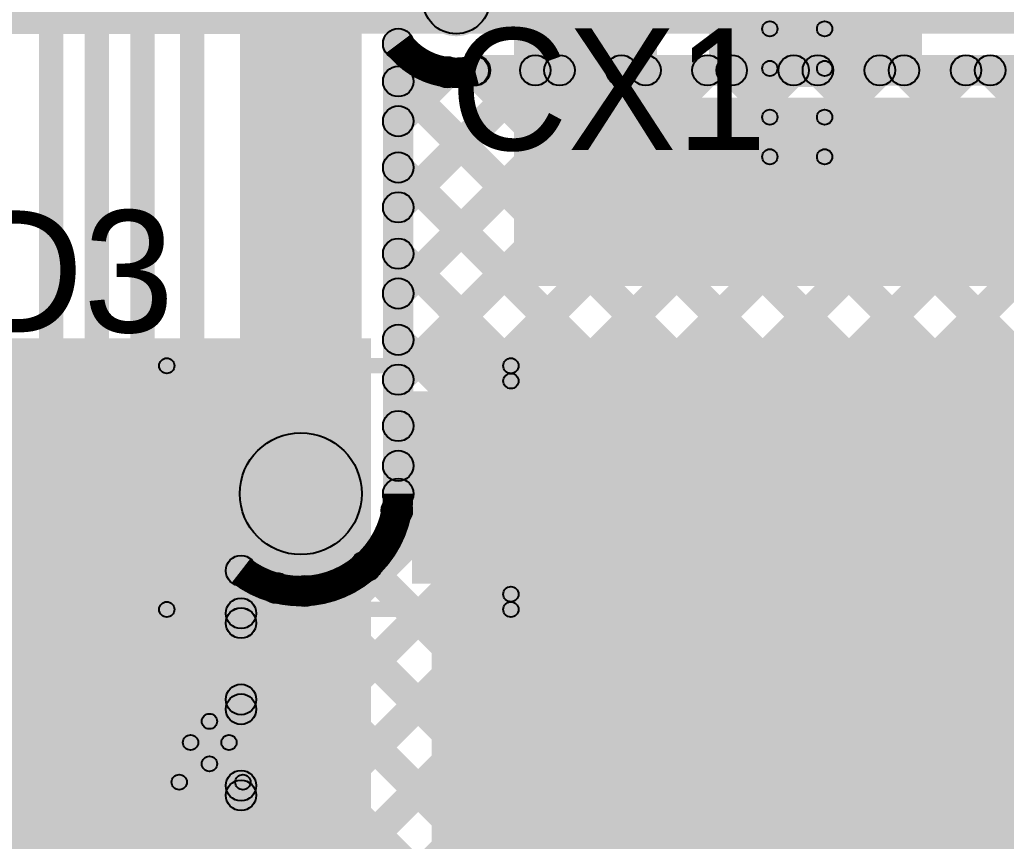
# Model space of a CAD drawing. Header units: millimetres. Extents: x -0.08 to 5.25, y -0.08 to 2.73.
# Drawn here: x 1.7667 to 2.0906, y 1.1489 to 1.4186 of the extents above; entities that cross this region are included whole.
import ezdxf

# ---------------------------------------------------------------- set-up
doc = ezdxf.new("R2010")
doc.units = ezdxf.units.MM
doc.header["$MEASUREMENT"] = 0
for name, color, linetype in [('BottomLayer', 5, 'Continuous'), ('TopLayer', 1, 'Continuous'), ('TopOverlay', 2, 'Continuous'), ('TopPaste', 8, 'Continuous'), ('TopSolder', 216, 'Continuous'), ('ViaHoleLayer', 16, 'Continuous')]:
    doc.layers.add(name, color=color, linetype=linetype)

# ---------------------------------------------------------------- blocks, each defined once
blk = doc.blocks.new('C___0201_41')
at = {"layer": 'TopLayer'}
for points in [[(-0.01772, 0.00591), (-0.00591, 0.00591), (-0.00591, -0.00591), (-0.01772, -0.00591)], [(0.00591, 0.00591), (0.01772, 0.00591), (0.01772, -0.00591), (0.00591, -0.00591)]]:
    blk.add_hatch(color=1, dxfattribs=at).paths.add_polyline_path(points)
at = {"layer": 'TopOverlay'}
h = blk.add_hatch(color=2, dxfattribs=at)
edge = h.paths.add_edge_path()
edge.add_arc((-0.021, 0.009), 0.0025, 0, 360)
h = blk.add_hatch(color=2, dxfattribs=at)
edge = h.paths.add_edge_path()
edge.add_arc((-0.021, 0.009), 0.0025, 0, 360)
for points in [[(-0.021, 0.0065), (-0.021, 0.0115), (-0.008, 0.0115), (-0.008, 0.0065)], [(0.008, 0.0065), (0.008, 0.0115), (0.021, 0.0115), (0.021, 0.0065)], [(-0.0235, 0.009), (-0.0185, 0.009), (-0.0185, -0.009), (-0.0235, -0.009)], [(0.0185, 0.009), (0.0235, 0.009), (0.0235, -0.009), (0.0185, -0.009)], [(-0.021, -0.0115), (-0.021, -0.0065), (-0.008, -0.0065), (-0.008, -0.0115)], [(0.008, -0.0115), (0.008, -0.0065), (0.021, -0.0065), (0.021, -0.0115)]]:
    blk.add_hatch(color=2, dxfattribs=at).paths.add_polyline_path(points)
h = blk.add_hatch(color=2, dxfattribs=at)
edge = h.paths.add_edge_path()
edge.add_arc((-0.008, 0.009), 0.0025, 0, 360)
h = blk.add_hatch(color=2, dxfattribs=at)
edge = h.paths.add_edge_path()
edge.add_arc((0.008, 0.009), 0.0025, 0, 360)
h = blk.add_hatch(color=2, dxfattribs=at)
edge = h.paths.add_edge_path()
edge.add_arc((0.021, 0.009), 0.0025, 0, 360)
h = blk.add_hatch(color=2, dxfattribs=at)
edge = h.paths.add_edge_path()
edge.add_arc((0.021, 0.009), 0.0025, 0, 360)
h = blk.add_hatch(color=2, dxfattribs=at)
edge = h.paths.add_edge_path()
edge.add_arc((-0.021, -0.009), 0.0025, 0, 360)
h = blk.add_hatch(color=2, dxfattribs=at)
edge = h.paths.add_edge_path()
edge.add_arc((-0.021, -0.009), 0.0025, 0, 360)
h = blk.add_hatch(color=2, dxfattribs=at)
edge = h.paths.add_edge_path()
edge.add_arc((-0.008, -0.009), 0.0025, 0, 360)
h = blk.add_hatch(color=2, dxfattribs=at)
edge = h.paths.add_edge_path()
edge.add_arc((0.008, -0.009), 0.0025, 0, 360)
h = blk.add_hatch(color=2, dxfattribs=at)
edge = h.paths.add_edge_path()
edge.add_arc((0.021, -0.009), 0.0025, 0, 360)
h = blk.add_hatch(color=2, dxfattribs=at)
edge = h.paths.add_edge_path()
edge.add_arc((0.021, -0.009), 0.0025, 0, 360)
at = {"layer": 'TopPaste'}
for points in [[(-0.01772, 0.00591), (-0.00591, 0.00591), (-0.00591, -0.00591), (-0.01772, -0.00591)], [(0.00591, 0.00591), (0.01772, 0.00591), (0.01772, -0.00591), (0.00591, -0.00591)]]:
    blk.add_hatch(color=8, dxfattribs=at).paths.add_polyline_path(points)
at = {"layer": 'TopSolder'}
for points in [[(-0.02172, 0.00991), (-0.00191, 0.00991), (-0.00191, -0.00991), (-0.02172, -0.00991)], [(0.00191, 0.00991), (0.02172, 0.00991), (0.02172, -0.00991), (0.00191, -0.00991)]]:
    blk.add_hatch(color=216, dxfattribs=at).paths.add_polyline_path(points)
at = {"layer": 'TopOverlay'}
for centre in [(-0.021, 0.009), (-0.021, 0.009), (-0.008, 0.009), (0.008, 0.009), (0.021, 0.009), (0.021, 0.009), (-0.021, -0.009), (-0.021, -0.009), (-0.008, -0.009), (0.008, -0.009), (0.021, -0.009), (0.021, -0.009)]:
    blk.add_circle(centre, 0.0025, dxfattribs=at)
blk = doc.blocks.new('SOD123W_70')
at = {"layer": 'TopLayer'}
for points in [[(-0.08268, 0.02756), (-0.02756, 0.02756), (-0.02756, -0.02756), (-0.08268, -0.02756)], [(0.02756, 0.02756), (0.08268, 0.02756), (0.08268, -0.02756), (0.02756, -0.02756)]]:
    blk.add_hatch(color=1, dxfattribs=at).paths.add_polyline_path(points)
at = {"layer": 'TopOverlay'}
h = blk.add_hatch(color=2, dxfattribs=at)
edge = h.paths.add_edge_path()
edge.add_arc((-0.056, 0.04), 0.0025, 0, 360)
h = blk.add_hatch(color=2, dxfattribs=at)
edge = h.paths.add_edge_path()
edge.add_arc((-0.056, 0.04), 0.0025, 0, 360)
for points in [[(0.057, 0.0425), (0.057, 0.0375), (-0.056, 0.0375), (-0.056, 0.0425)], [(-0.0585, 0.04), (-0.0535, 0.04), (-0.0535, 0.035), (-0.0585, 0.035)], [(0.057, 0.03), (0.087, 0.03), (0.087, 0.042), (0.057, 0.042)], [(0.131, 0.042), (0.086, 0.042), (0.086, -0.042), (0.131, -0.042)], [(0.057, -0.042), (0.087, -0.042), (0.087, -0.03), (0.057, -0.03)], [(-0.0585, -0.035), (-0.0535, -0.035), (-0.0535, -0.04), (-0.0585, -0.04)], [(0.057, -0.0375), (0.057, -0.0425), (-0.056, -0.0425), (-0.056, -0.0375)]]:
    blk.add_hatch(color=2, dxfattribs=at).paths.add_polyline_path(points)
h = blk.add_hatch(color=2, dxfattribs=at)
edge = h.paths.add_edge_path()
edge.add_arc((0.057, 0.04), 0.0025, 0, 360)
h = blk.add_hatch(color=2, dxfattribs=at)
edge = h.paths.add_edge_path()
edge.add_arc((-0.056, 0.035), 0.0025, 0, 360)
h = blk.add_hatch(color=2, dxfattribs=at)
edge = h.paths.add_edge_path()
edge.add_arc((-0.056, -0.035), 0.0025, 0, 360)
h = blk.add_hatch(color=2, dxfattribs=at)
edge = h.paths.add_edge_path()
edge.add_arc((-0.056, -0.04), 0.0025, 0, 360)
h = blk.add_hatch(color=2, dxfattribs=at)
edge = h.paths.add_edge_path()
edge.add_arc((-0.056, -0.04), 0.0025, 0, 360)
h = blk.add_hatch(color=2, dxfattribs=at)
edge = h.paths.add_edge_path()
edge.add_arc((0.057, -0.04), 0.0025, 0, 360)
at = {"layer": 'TopPaste'}
for points in [[(-0.08268, 0.02756), (-0.02756, 0.02756), (-0.02756, -0.02756), (-0.08268, -0.02756)], [(0.02756, 0.02756), (0.08268, 0.02756), (0.08268, -0.02756), (0.02756, -0.02756)]]:
    blk.add_hatch(color=8, dxfattribs=at).paths.add_polyline_path(points)
at = {"layer": 'TopSolder'}
for points in [[(-0.08668, 0.03156), (-0.02356, 0.03156), (-0.02356, -0.03156), (-0.08668, -0.03156)], [(0.02356, 0.03156), (0.08668, 0.03156), (0.08668, -0.03156), (0.02356, -0.03156)]]:
    blk.add_hatch(color=216, dxfattribs=at).paths.add_polyline_path(points)
at = {"layer": 'TopOverlay'}
for centre in [(-0.056, 0.04), (-0.056, 0.04), (0.057, 0.04), (-0.056, 0.035), (-0.056, -0.035), (-0.056, -0.04), (-0.056, -0.04), (0.057, -0.04)]:
    blk.add_circle(centre, 0.0025, dxfattribs=at)
blk = doc.blocks.new('EEEHB1E6R8R_92')
at = {"layer": 'TopLayer'}
for points in [[(-0.11811, 0.0315), (-0.01969, 0.0315), (-0.01969, -0.0315), (-0.11811, -0.0315)], [(0.01969, 0.0315), (0.11811, 0.0315), (0.11811, -0.0315), (0.01969, -0.0315)]]:
    blk.add_hatch(color=1, dxfattribs=at).paths.add_polyline_path(points)
at = {"layer": 'TopOverlay'}
for points in [[(-0.08623, 0.05423), (-0.08977, 0.05777), (-0.06277, 0.08477), (-0.05923, 0.08123)], [(0.083, 0.0855), (0.083, 0.0805), (-0.061, 0.0805), (-0.061, 0.0855)], [(0.0855, 0.03502), (0.0805, 0.03502), (0.0805, 0.083), (0.0855, 0.083)], [(-0.0855, 0.03509), (-0.0905, 0.03509), (-0.0905, 0.056), (-0.0855, 0.056)], [(-0.0985, 0.03881), (-0.1035, 0.03881), (-0.1035, 0.05143), (-0.0985, 0.05143)], [(-0.094, 0.0475), (-0.094, 0.0425), (-0.10796, 0.0425), (-0.10796, 0.0475)], [(-0.0835, -0.056), (-0.0885, -0.056), (-0.0885, -0.03509), (-0.0835, -0.03509)], [(0.0875, -0.083), (0.0825, -0.083), (0.0825, -0.03502), (0.0875, -0.03502)], [(-0.05723, -0.08123), (-0.06077, -0.08477), (-0.08777, -0.05777), (-0.08423, -0.05423)], [(0.085, -0.0805), (0.085, -0.0855), (-0.059, -0.0855), (-0.059, -0.0805)]]:
    blk.add_hatch(color=2, dxfattribs=at).paths.add_polyline_path(points)
h = blk.add_hatch(color=2, dxfattribs=at)
edge = h.paths.add_edge_path()
edge.add_arc((-0.061, 0.083), 0.0025, 0, 360)
h = blk.add_hatch(color=2, dxfattribs=at)
edge = h.paths.add_edge_path()
edge.add_arc((-0.061, 0.083), 0.0025, 0, 360)
h = blk.add_hatch(color=2, dxfattribs=at)
edge = h.paths.add_edge_path()
edge.add_arc((0.083, 0.083), 0.0025, 0, 360)
h = blk.add_hatch(color=2, dxfattribs=at)
edge = h.paths.add_edge_path()
edge.add_arc((0.083, 0.083), 0.0025, 0, 360)
h = blk.add_hatch(color=2, dxfattribs=at)
edge = h.paths.add_edge_path()
edge.add_arc((-0.088, 0.056), 0.0025, 0, 360)
h = blk.add_hatch(color=2, dxfattribs=at)
edge = h.paths.add_edge_path()
edge.add_arc((-0.088, 0.056), 0.0025, 0, 360)
h = blk.add_hatch(color=2, dxfattribs=at)
edge = h.paths.add_edge_path()
edge.add_arc((-0.101, 0.05143), 0.0025, 0, 360)
h = blk.add_hatch(color=2, dxfattribs=at)
edge = h.paths.add_edge_path()
edge.add_arc((-0.10796, 0.045), 0.0025, 0, 360)
h = blk.add_hatch(color=2, dxfattribs=at)
edge = h.paths.add_edge_path()
edge.add_arc((-0.094, 0.045), 0.0025, 0, 360)
h = blk.add_hatch(color=2, dxfattribs=at)
edge = h.paths.add_edge_path()
edge.add_arc((-0.101, 0.03881), 0.0025, 0, 360)
h = blk.add_hatch(color=2, dxfattribs=at)
edge = h.paths.add_edge_path()
edge.add_arc((-0.088, 0.03509), 0.0025, 0, 360)
h = blk.add_hatch(color=2, dxfattribs=at)
edge = h.paths.add_edge_path()
edge.add_arc((0.083, 0.03502), 0.0025, 0, 360)
h = blk.add_hatch(color=2, dxfattribs=at)
edge = h.paths.add_edge_path()
edge.add_arc((-0.086, -0.03509), 0.0025, 0, 360)
h = blk.add_hatch(color=2, dxfattribs=at)
edge = h.paths.add_edge_path()
edge.add_arc((0.085, -0.03502), 0.0025, 0, 360)
h = blk.add_hatch(color=2, dxfattribs=at)
edge = h.paths.add_edge_path()
edge.add_arc((-0.086, -0.056), 0.0025, 0, 360)
h = blk.add_hatch(color=2, dxfattribs=at)
edge = h.paths.add_edge_path()
edge.add_arc((-0.086, -0.056), 0.0025, 0, 360)
h = blk.add_hatch(color=2, dxfattribs=at)
edge = h.paths.add_edge_path()
edge.add_arc((-0.059, -0.083), 0.0025, 0, 360)
h = blk.add_hatch(color=2, dxfattribs=at)
edge = h.paths.add_edge_path()
edge.add_arc((-0.059, -0.083), 0.0025, 0, 360)
h = blk.add_hatch(color=2, dxfattribs=at)
edge = h.paths.add_edge_path()
edge.add_arc((0.085, -0.083), 0.0025, 0, 360)
h = blk.add_hatch(color=2, dxfattribs=at)
edge = h.paths.add_edge_path()
edge.add_arc((0.085, -0.083), 0.0025, 0, 360)
at = {"layer": 'TopPaste'}
for points in [[(-0.11811, 0.0315), (-0.01969, 0.0315), (-0.01969, -0.0315), (-0.11811, -0.0315)], [(0.01969, 0.0315), (0.11811, 0.0315), (0.11811, -0.0315), (0.01969, -0.0315)]]:
    blk.add_hatch(color=8, dxfattribs=at).paths.add_polyline_path(points)
at = {"layer": 'TopSolder'}
for points in [[(-0.12211, 0.0355), (-0.01569, 0.0355), (-0.01569, -0.0355), (-0.12211, -0.0355)], [(0.01569, 0.0355), (0.12211, 0.0355), (0.12211, -0.0355), (0.01569, -0.0355)]]:
    blk.add_hatch(color=216, dxfattribs=at).paths.add_polyline_path(points)
at = {"layer": 'TopOverlay'}
for centre in [(-0.061, 0.083), (-0.061, 0.083), (0.083, 0.083), (0.083, 0.083), (-0.088, 0.056), (-0.088, 0.056), (-0.101, 0.05143), (-0.10796, 0.045), (-0.094, 0.045), (-0.101, 0.03881), (-0.088, 0.03509), (0.083, 0.03502), (-0.086, -0.03509), (0.085, -0.03502), (-0.086, -0.056), (-0.086, -0.056), (-0.059, -0.083), (-0.059, -0.083), (0.085, -0.083), (0.085, -0.083)]:
    blk.add_circle(centre, 0.0025, dxfattribs=at)

msp = doc.modelspace()

# ---------------------------------------------------------------- hatches: boundary and pattern name
at = {"layer": 'BottomLayer'}
for points in [[(1.82738, 0.73838), (1.81938, 0.73838), (1.81938, 1.72262), (1.82738, 1.72262)], [(1.811, 0.752), (1.803, 0.752), (1.803, 1.705), (1.811, 1.705)], [(1.796, 0.761), (1.788, 0.761), (1.788, 1.69), (1.796, 1.69)], [(1.781, 0.886), (1.773, 0.886), (1.773, 1.68379), (1.781, 1.68379)], [(1.879, 1.263), (1.839, 1.263), (1.839, 1.534), (1.879, 1.534)], [(1.91005, 1.414), (1.91005, 1.436), (2.324, 1.436), (2.324, 1.414)], [(1.896, 1.263), (1.886, 1.263), (1.886, 1.41071), (1.896, 1.41071)], [(1.896, 1.263), (1.886, 1.263), (1.886, 1.41071), (1.896, 1.41071)], [(1.84291, 0.90587), (1.83584, 0.91294), (2.32934, 1.40644), (2.33641, 1.39937)], [(1.84291, 0.90587), (1.83584, 0.91294), (2.32934, 1.40644), (2.33641, 1.39937)], [(1.91621, 1.397), (1.91621, 1.407), (2.31784, 1.407), (2.31784, 1.397)], [(1.91621, 1.397), (1.91621, 1.407), (2.31784, 1.407), (2.31784, 1.397)], [(1.84291, 1.13215), (1.83584, 1.13922), (2.10216, 1.40554), (2.10923, 1.39846)], [(1.84291, 1.10386), (1.83584, 1.11093), (2.13045, 1.40554), (2.13752, 1.39846)], [(1.84291, 1.16043), (1.83584, 1.1675), (2.07388, 1.40554), (2.08095, 1.39846)], [(1.84291, 1.07558), (1.83584, 1.08265), (2.15873, 1.40554), (2.1658, 1.39846)], [(1.84291, 1.04729), (1.83584, 1.05436), (2.18701, 1.40554), (2.19408, 1.39846)], [(1.84291, 1.18871), (1.83584, 1.19579), (2.04559, 1.40554), (2.05266, 1.39846)], [(1.84291, 0.96244), (1.83584, 0.96951), (2.27187, 1.40554), (2.27894, 1.39846)], [(1.84291, 0.93416), (1.83584, 0.94123), (2.30015, 1.40554), (2.30722, 1.39846)], [(1.84291, 0.99072), (1.83584, 0.9978), (2.24358, 1.40554), (2.25065, 1.39846)], [(1.84291, 1.01901), (1.83584, 1.02608), (2.2153, 1.40554), (2.22237, 1.39846)], [(1.84291, 0.96244), (1.83584, 0.96951), (2.27187, 1.40554), (2.27894, 1.39846)], [(1.84291, 0.99073), (1.83584, 0.9978), (2.24358, 1.40554), (2.25065, 1.39846)], [(1.84291, 0.93416), (1.83584, 0.94123), (2.30015, 1.40554), (2.30722, 1.39846)], [(1.84291, 1.10386), (1.83584, 1.11093), (2.13044, 1.40554), (2.13752, 1.39846)], [(1.84291, 1.13215), (1.83584, 1.13922), (2.10216, 1.40554), (2.10923, 1.39846)], [(1.84291, 1.04729), (1.83584, 1.05437), (2.18701, 1.40554), (2.19408, 1.39846)], [(1.84291, 1.07558), (1.83584, 1.08265), (2.15873, 1.40554), (2.1658, 1.39846)], [(1.84291, 1.18872), (1.83584, 1.19579), (2.04559, 1.40554), (2.05266, 1.39846)], [(1.84291, 1.18872), (1.83584, 1.19579), (2.04559, 1.40554), (2.05266, 1.39846)], [(1.84291, 1.01901), (1.83584, 1.02608), (2.2153, 1.40554), (2.22237, 1.39846)], [(1.84291, 1.16043), (1.83584, 1.1675), (2.07388, 1.40554), (2.08095, 1.39846)], [(1.89454, 1.26862), (1.88746, 1.27569), (2.01731, 1.40554), (2.02438, 1.39846)], [(1.89454, 1.32519), (1.88746, 1.33226), (1.96074, 1.40554), (1.96781, 1.39846)], [(1.89454, 1.29691), (1.88746, 1.30398), (1.98902, 1.40554), (1.99609, 1.39846)], [(1.89454, 1.35347), (1.88746, 1.36054), (1.93246, 1.40554), (1.93953, 1.39846)], [(1.89454, 1.35347), (1.88746, 1.36055), (1.93245, 1.40554), (1.93953, 1.39846)], [(1.89454, 1.29691), (1.88746, 1.30398), (1.98902, 1.40554), (1.99609, 1.39846)], [(1.89454, 1.32519), (1.88746, 1.33226), (1.96074, 1.40554), (1.96781, 1.39846)], [(1.89454, 1.26862), (1.88746, 1.27569), (2.01731, 1.40554), (2.02438, 1.39846)], [(1.89454, 1.38176), (1.88746, 1.38883), (1.90355, 1.40491), (1.91062, 1.39784)], [(1.89454, 1.38176), (1.88746, 1.38883), (1.90354, 1.40491), (1.91062, 1.39784)], [(1.91223, 1.39835), (1.9193, 1.40542), (2.97119, 0.35354), (2.96411, 0.34646)], [(1.91223, 1.39835), (1.9193, 1.40542), (2.97118, 0.35354), (2.96411, 0.34646)], [(1.9404, 1.39846), (1.94747, 1.40554), (2.99947, 0.35354), (2.9924, 0.34646)], [(1.9404, 1.39846), (1.94747, 1.40554), (2.99947, 0.35354), (2.9924, 0.34646)], [(1.96868, 1.39846), (1.97575, 1.40554), (3.02775, 0.35354), (3.02068, 0.34646)], [(1.96868, 1.39846), (1.97575, 1.40554), (3.02775, 0.35354), (3.02068, 0.34646)], [(1.99697, 1.39846), (2.00404, 1.40554), (3.05604, 0.35354), (3.04897, 0.34646)], [(1.99697, 1.39846), (2.00404, 1.40554), (3.05604, 0.35354), (3.04897, 0.34646)], [(2.02525, 1.39846), (2.03232, 1.40554), (3.08432, 0.35354), (3.07725, 0.34646)], [(2.02525, 1.39846), (2.03232, 1.40554), (3.08432, 0.35354), (3.07725, 0.34646)], [(2.05353, 1.39846), (2.06061, 1.40554), (3.11261, 0.35354), (3.10553, 0.34646)], [(2.05354, 1.39846), (2.06061, 1.40554), (3.11261, 0.35354), (3.10554, 0.34646)], [(2.08182, 1.39846), (2.08889, 1.40554), (3.14089, 0.35354), (3.13382, 0.34646)], [(2.08182, 1.39846), (2.08889, 1.40554), (3.14089, 0.35354), (3.13382, 0.34646)], [(1.88746, 1.39483), (1.89454, 1.4019), (2.94695, 0.34948), (2.93988, 0.34241)], [(1.88746, 1.39483), (1.89454, 1.4019), (2.94695, 0.34948), (2.93988, 0.34241)], [(1.88746, 1.36655), (1.89454, 1.37362), (2.93339, 0.33476), (2.92632, 0.32769)], [(1.88746, 1.36654), (1.89454, 1.37362), (2.93339, 0.33476), (2.92632, 0.32769)], [(1.88746, 1.33826), (1.89454, 1.34533), (2.93558, 0.30428), (2.92851, 0.29721)], [(1.88746, 1.33826), (1.89454, 1.34533), (2.93559, 0.30428), (2.92851, 0.29721)], [(1.88746, 1.30998), (1.89454, 1.31705), (3.02205, 0.18954), (3.01498, 0.18246)], [(1.88746, 1.30998), (1.89454, 1.31705), (3.02405, 0.18754), (3.01698, 0.18046)], [(1.88746, 1.28169), (1.89454, 1.28876), (2.99376, 0.18954), (2.98669, 0.18246)], [(1.88746, 1.28169), (1.89454, 1.28876), (2.99576, 0.18754), (2.98869, 0.18046)], [(1.88698, 1.2539), (1.89405, 1.26097), (2.96548, 0.18954), (2.95841, 0.18246)], [(1.88698, 1.2539), (1.89405, 1.26097), (2.96748, 0.18754), (2.96041, 0.18046)], [(1.87689, 1.2357), (1.88396, 1.24277), (2.9372, 0.18954), (2.93012, 0.18246)], [(1.87689, 1.2357), (1.88396, 1.24277), (2.93919, 0.18754), (2.93212, 0.18046)], [(1.84438, 0.73838), (1.83438, 0.73838), (1.83438, 1.23772), (1.84438, 1.23772)], [(1.84438, 0.73838), (1.83438, 0.73838), (1.83438, 1.23772), (1.84438, 1.23772)], [(1.84291, 1.217), (1.83584, 1.22407), (1.84735, 1.23558), (1.85442, 1.22851)], [(1.84291, 1.217), (1.83584, 1.22407), (1.84735, 1.23558), (1.85442, 1.22851)], [(1.85681, 1.22749), (1.86388, 1.23456), (2.90891, 0.18954), (2.90184, 0.18246)], [(1.85681, 1.22749), (1.86388, 1.23456), (2.91091, 0.18754), (2.90384, 0.18046)], [(1.83584, 1.22018), (1.84291, 1.22725), (2.88063, 0.18954), (2.87356, 0.18246)], [(1.83584, 1.22018), (1.84291, 1.22725), (2.88263, 0.18754), (2.87555, 0.18046)], [(1.83584, 1.19189), (1.84291, 1.19896), (2.64434, 0.39754), (2.63727, 0.39046)], [(1.83584, 1.19189), (1.84291, 1.19896), (2.64434, 0.39754), (2.63727, 0.39046)], [(1.83584, 1.16361), (1.84291, 1.17068), (2.61606, 0.39754), (2.60899, 0.39046)], [(1.83584, 1.16361), (1.84291, 1.17068), (2.61606, 0.39754), (2.60899, 0.39046)]]:
    msp.add_hatch(color=5, dxfattribs=at).paths.add_polyline_path(points)
h = msp.add_hatch(color=5, dxfattribs=at)
edge = h.paths.add_edge_path()
edge.add_arc((1.91005, 1.425), 0.01181, 0, 360)
h = msp.add_hatch(color=5, dxfattribs=at)
edge = h.paths.add_edge_path()
edge.add_arc((1.91005, 1.425), 0.011, 0, 360)
h = msp.add_hatch(color=5, dxfattribs=at)
edge = h.paths.add_edge_path()
edge.add_arc((1.891, 1.41071), 0.005, 0, 360)
h = msp.add_hatch(color=5, dxfattribs=at)
edge = h.paths.add_edge_path()
edge.add_arc((1.891, 1.41071), 0.005, 0, 360)
h = msp.add_hatch(color=5, dxfattribs=at)
edge = h.paths.add_edge_path()
edge.add_arc((1.891, 1.41071), 0.005, 0, 360)
h = msp.add_hatch(color=5, dxfattribs=at)
edge = h.paths.add_edge_path()
edge.add_arc((1.891, 1.41071), 0.005, 0, 360)
h = msp.add_hatch(color=5, dxfattribs=at)
edge = h.paths.add_edge_path()
edge.add_arc((1.90708, 1.40137), 0.005, 0, 360)
h = msp.add_hatch(color=5, dxfattribs=at)
edge = h.paths.add_edge_path()
edge.add_arc((1.90708, 1.40137), 0.005, 0, 360)
h = msp.add_hatch(color=5, dxfattribs=at)
edge = h.paths.add_edge_path()
edge.add_arc((1.91576, 1.40189), 0.005, 0, 360)
h = msp.add_hatch(color=5, dxfattribs=at)
edge = h.paths.add_edge_path()
edge.add_arc((1.91576, 1.40189), 0.005, 0, 360)
h = msp.add_hatch(color=5, dxfattribs=at)
edge = h.paths.add_edge_path()
edge.add_arc((1.91621, 1.402), 0.005, 0, 360)
h = msp.add_hatch(color=5, dxfattribs=at)
edge = h.paths.add_edge_path()
edge.add_arc((1.91621, 1.402), 0.005, 0, 360)
h = msp.add_hatch(color=5, dxfattribs=at)
edge = h.paths.add_edge_path()
edge.add_arc((1.91621, 1.402), 0.005, 0, 360)
h = msp.add_hatch(color=5, dxfattribs=at)
edge = h.paths.add_edge_path()
edge.add_arc((1.91621, 1.402), 0.005, 0, 360)
h = msp.add_hatch(color=5, dxfattribs=at)
edge = h.paths.add_edge_path()
edge.add_arc((1.93599, 1.402), 0.005, 0, 360)
h = msp.add_hatch(color=5, dxfattribs=at)
edge = h.paths.add_edge_path()
edge.add_arc((1.93599, 1.402), 0.005, 0, 360)
h = msp.add_hatch(color=5, dxfattribs=at)
edge = h.paths.add_edge_path()
edge.add_arc((1.94393, 1.402), 0.005, 0, 360)
h = msp.add_hatch(color=5, dxfattribs=at)
edge = h.paths.add_edge_path()
edge.add_arc((1.94393, 1.402), 0.005, 0, 360)
h = msp.add_hatch(color=5, dxfattribs=at)
edge = h.paths.add_edge_path()
edge.add_arc((1.96427, 1.402), 0.005, 0, 360)
h = msp.add_hatch(color=5, dxfattribs=at)
edge = h.paths.add_edge_path()
edge.add_arc((1.96427, 1.402), 0.005, 0, 360)
h = msp.add_hatch(color=5, dxfattribs=at)
edge = h.paths.add_edge_path()
edge.add_arc((1.97222, 1.402), 0.005, 0, 360)
h = msp.add_hatch(color=5, dxfattribs=at)
edge = h.paths.add_edge_path()
edge.add_arc((1.97222, 1.402), 0.005, 0, 360)
h = msp.add_hatch(color=5, dxfattribs=at)
edge = h.paths.add_edge_path()
edge.add_arc((1.99256, 1.402), 0.005, 0, 360)
h = msp.add_hatch(color=5, dxfattribs=at)
edge = h.paths.add_edge_path()
edge.add_arc((1.99256, 1.402), 0.005, 0, 360)
h = msp.add_hatch(color=5, dxfattribs=at)
edge = h.paths.add_edge_path()
edge.add_arc((2.0005, 1.402), 0.005, 0, 360)
h = msp.add_hatch(color=5, dxfattribs=at)
edge = h.paths.add_edge_path()
edge.add_arc((2.0005, 1.402), 0.005, 0, 360)
h = msp.add_hatch(color=5, dxfattribs=at)
edge = h.paths.add_edge_path()
edge.add_arc((2.02084, 1.402), 0.005, 0, 360)
h = msp.add_hatch(color=5, dxfattribs=at)
edge = h.paths.add_edge_path()
edge.add_arc((2.02084, 1.402), 0.005, 0, 360)
h = msp.add_hatch(color=5, dxfattribs=at)
edge = h.paths.add_edge_path()
edge.add_arc((2.02879, 1.402), 0.005, 0, 360)
h = msp.add_hatch(color=5, dxfattribs=at)
edge = h.paths.add_edge_path()
edge.add_arc((2.02879, 1.402), 0.005, 0, 360)
h = msp.add_hatch(color=5, dxfattribs=at)
edge = h.paths.add_edge_path()
edge.add_arc((2.04913, 1.402), 0.005, 0, 360)
h = msp.add_hatch(color=5, dxfattribs=at)
edge = h.paths.add_edge_path()
edge.add_arc((2.04913, 1.402), 0.005, 0, 360)
h = msp.add_hatch(color=5, dxfattribs=at)
edge = h.paths.add_edge_path()
edge.add_arc((2.04913, 1.402), 0.005, 0, 360)
h = msp.add_hatch(color=5, dxfattribs=at)
edge = h.paths.add_edge_path()
edge.add_arc((2.05707, 1.402), 0.005, 0, 360)
h = msp.add_hatch(color=5, dxfattribs=at)
edge = h.paths.add_edge_path()
edge.add_arc((2.05707, 1.402), 0.005, 0, 360)
h = msp.add_hatch(color=5, dxfattribs=at)
edge = h.paths.add_edge_path()
edge.add_arc((2.07741, 1.402), 0.005, 0, 360)
h = msp.add_hatch(color=5, dxfattribs=at)
edge = h.paths.add_edge_path()
edge.add_arc((2.07741, 1.402), 0.005, 0, 360)
h = msp.add_hatch(color=5, dxfattribs=at)
edge = h.paths.add_edge_path()
edge.add_arc((2.08536, 1.402), 0.005, 0, 360)
h = msp.add_hatch(color=5, dxfattribs=at)
edge = h.paths.add_edge_path()
edge.add_arc((2.08535, 1.402), 0.005, 0, 360)
h = msp.add_hatch(color=5, dxfattribs=at)
edge = h.paths.add_edge_path()
edge.add_arc((1.891, 1.39837), 0.005, 0, 360)
h = msp.add_hatch(color=5, dxfattribs=at)
edge = h.paths.add_edge_path()
edge.add_arc((1.891, 1.39836), 0.005, 0, 360)
h = msp.add_hatch(color=5, dxfattribs=at)
edge = h.paths.add_edge_path()
edge.add_arc((1.891, 1.38529), 0.005, 0, 360)
h = msp.add_hatch(color=5, dxfattribs=at)
edge = h.paths.add_edge_path()
edge.add_arc((1.891, 1.38529), 0.005, 0, 360)
h = msp.add_hatch(color=5, dxfattribs=at)
edge = h.paths.add_edge_path()
edge.add_arc((1.891, 1.37008), 0.005, 0, 360)
h = msp.add_hatch(color=5, dxfattribs=at)
edge = h.paths.add_edge_path()
edge.add_arc((1.891, 1.37008), 0.005, 0, 360)
h = msp.add_hatch(color=5, dxfattribs=at)
edge = h.paths.add_edge_path()
edge.add_arc((1.891, 1.35701), 0.005, 0, 360)
h = msp.add_hatch(color=5, dxfattribs=at)
edge = h.paths.add_edge_path()
edge.add_arc((1.891, 1.35701), 0.005, 0, 360)
h = msp.add_hatch(color=5, dxfattribs=at)
edge = h.paths.add_edge_path()
edge.add_arc((1.891, 1.3418), 0.005, 0, 360)
h = msp.add_hatch(color=5, dxfattribs=at)
edge = h.paths.add_edge_path()
edge.add_arc((1.891, 1.3418), 0.005, 0, 360)
h = msp.add_hatch(color=5, dxfattribs=at)
edge = h.paths.add_edge_path()
edge.add_arc((1.891, 1.32873), 0.005, 0, 360)
h = msp.add_hatch(color=5, dxfattribs=at)
edge = h.paths.add_edge_path()
edge.add_arc((1.891, 1.32873), 0.005, 0, 360)
h = msp.add_hatch(color=5, dxfattribs=at)
edge = h.paths.add_edge_path()
edge.add_arc((1.891, 1.31351), 0.005, 0, 360)
h = msp.add_hatch(color=5, dxfattribs=at)
edge = h.paths.add_edge_path()
edge.add_arc((1.891, 1.31351), 0.005, 0, 360)
h = msp.add_hatch(color=5, dxfattribs=at)
edge = h.paths.add_edge_path()
edge.add_arc((1.891, 1.30044), 0.005, 0, 360)
h = msp.add_hatch(color=5, dxfattribs=at)
edge = h.paths.add_edge_path()
edge.add_arc((1.891, 1.30044), 0.005, 0, 360)
h = msp.add_hatch(color=5, dxfattribs=at)
edge = h.paths.add_edge_path()
edge.add_arc((1.891, 1.28523), 0.005, 0, 360)
h = msp.add_hatch(color=5, dxfattribs=at)
edge = h.paths.add_edge_path()
edge.add_arc((1.891, 1.28523), 0.005, 0, 360)
h = msp.add_hatch(color=5, dxfattribs=at)
edge = h.paths.add_edge_path()
edge.add_arc((1.859, 1.263), 0.02, 0, 360)
h = msp.add_hatch(color=5, dxfattribs=at)
edge = h.paths.add_edge_path()
edge.add_arc((1.891, 1.27216), 0.005, 0, 360)
h = msp.add_hatch(color=5, dxfattribs=at)
edge = h.paths.add_edge_path()
edge.add_arc((1.891, 1.27216), 0.005, 0, 360)
h = msp.add_hatch(color=5, dxfattribs=at)
edge = h.paths.add_edge_path()
edge.add_arc((1.859, 1.263), 0.01181, 0, 360)
h = msp.add_hatch(color=5, dxfattribs=at)
edge = h.paths.add_edge_path()
edge.add_arc((1.891, 1.263), 0.005, 0, 360)
h = msp.add_hatch(color=5, dxfattribs=at)
edge = h.paths.add_edge_path()
edge.add_arc((1.891, 1.263), 0.005, 0, 360)
h = msp.add_hatch(color=5, dxfattribs=at)
edge = h.paths.add_edge_path()
edge.add_arc((1.891, 1.263), 0.005, 0, 360)
h = msp.add_hatch(color=5, dxfattribs=at)
edge = h.paths.add_edge_path()
edge.add_arc((1.891, 1.263), 0.005, 0, 360)
h = msp.add_hatch(color=5, dxfattribs=at)
edge = h.paths.add_edge_path()
edge.add_arc((1.89051, 1.25743), 0.005, 0, 360)
h = msp.add_hatch(color=5, dxfattribs=at)
edge = h.paths.add_edge_path()
edge.add_arc((1.89051, 1.25743), 0.005, 0, 360)
h = msp.add_hatch(color=5, dxfattribs=at)
edge = h.paths.add_edge_path()
edge.add_arc((1.88043, 1.23923), 0.005, 0, 360)
h = msp.add_hatch(color=5, dxfattribs=at)
edge = h.paths.add_edge_path()
edge.add_arc((1.88043, 1.23923), 0.005, 0, 360)
h = msp.add_hatch(color=5, dxfattribs=at)
edge = h.paths.add_edge_path()
edge.add_arc((1.83938, 1.23772), 0.005, 0, 360)
h = msp.add_hatch(color=5, dxfattribs=at)
edge = h.paths.add_edge_path()
edge.add_arc((1.83938, 1.23772), 0.005, 0, 360)
h = msp.add_hatch(color=5, dxfattribs=at)
edge = h.paths.add_edge_path()
edge.add_arc((1.83938, 1.23772), 0.005, 0, 360)
h = msp.add_hatch(color=5, dxfattribs=at)
edge = h.paths.add_edge_path()
edge.add_arc((1.83938, 1.23772), 0.005, 0, 360)
h = msp.add_hatch(color=5, dxfattribs=at)
edge = h.paths.add_edge_path()
edge.add_arc((1.85089, 1.23205), 0.005, 0, 360)
h = msp.add_hatch(color=5, dxfattribs=at)
edge = h.paths.add_edge_path()
edge.add_arc((1.85089, 1.23205), 0.005, 0, 360)
h = msp.add_hatch(color=5, dxfattribs=at)
edge = h.paths.add_edge_path()
edge.add_arc((1.86035, 1.23103), 0.005, 0, 360)
h = msp.add_hatch(color=5, dxfattribs=at)
edge = h.paths.add_edge_path()
edge.add_arc((1.86035, 1.23103), 0.005, 0, 360)
h = msp.add_hatch(color=5, dxfattribs=at)
edge = h.paths.add_edge_path()
edge.add_arc((1.83938, 1.22371), 0.005, 0, 360)
h = msp.add_hatch(color=5, dxfattribs=at)
edge = h.paths.add_edge_path()
edge.add_arc((1.83938, 1.22371), 0.005, 0, 360)
h = msp.add_hatch(color=5, dxfattribs=at)
edge = h.paths.add_edge_path()
edge.add_arc((1.83938, 1.22053), 0.005, 0, 360)
h = msp.add_hatch(color=5, dxfattribs=at)
edge = h.paths.add_edge_path()
edge.add_arc((1.83938, 1.22054), 0.005, 0, 360)
h = msp.add_hatch(color=5, dxfattribs=at)
edge = h.paths.add_edge_path()
edge.add_arc((1.83938, 1.19543), 0.005, 0, 360)
h = msp.add_hatch(color=5, dxfattribs=at)
edge = h.paths.add_edge_path()
edge.add_arc((1.83938, 1.19543), 0.005, 0, 360)
h = msp.add_hatch(color=5, dxfattribs=at)
edge = h.paths.add_edge_path()
edge.add_arc((1.83938, 1.19225), 0.005, 0, 360)
h = msp.add_hatch(color=5, dxfattribs=at)
edge = h.paths.add_edge_path()
edge.add_arc((1.83938, 1.19225), 0.005, 0, 360)
h = msp.add_hatch(color=5, dxfattribs=at)
edge = h.paths.add_edge_path()
edge.add_arc((1.83938, 1.19225), 0.005, 0, 360)
h = msp.add_hatch(color=5, dxfattribs=at)
edge = h.paths.add_edge_path()
edge.add_arc((1.83938, 1.16714), 0.005, 0, 360)
h = msp.add_hatch(color=5, dxfattribs=at)
edge = h.paths.add_edge_path()
edge.add_arc((1.83938, 1.16714), 0.005, 0, 360)
h = msp.add_hatch(color=5, dxfattribs=at)
edge = h.paths.add_edge_path()
edge.add_arc((1.83938, 1.16397), 0.005, 0, 360)
h = msp.add_hatch(color=5, dxfattribs=at)
edge = h.paths.add_edge_path()
edge.add_arc((1.83938, 1.16397), 0.005, 0, 360)
at = {"layer": 'TopLayer'}
for points in [[(1.929, 1.389), (1.976, 1.389), (1.976, 1.702), (1.929, 1.702)], [(1.993, 1.4), (2.063, 1.4), (2.063, 1.547), (1.993, 1.547)], [(1.5125, 1.41375), (1.51249, 1.43575), (1.91004, 1.436), (1.91006, 1.414)], [(1.929, 1.3312), (2.425, 1.3312), (2.425, 1.393), (1.929, 1.393)], [(1.606, 1.093), (1.882, 1.093), (1.882, 1.314), (1.606, 1.314)], [(1.902, 1.03641), (2.757, 1.03641), (2.757, 1.314), (1.902, 1.314)]]:
    msp.add_hatch(color=1, dxfattribs=at).paths.add_polyline_path(points)
h = msp.add_hatch(color=1, dxfattribs=at)
edge = h.paths.add_edge_path()
edge.add_arc((1.91005, 1.425), 0.01181, 0, 360)
h = msp.add_hatch(color=1, dxfattribs=at)
edge = h.paths.add_edge_path()
edge.add_arc((1.91005, 1.425), 0.011, 0, 360)
h = msp.add_hatch(color=1, dxfattribs=at)
edge = h.paths.add_edge_path()
edge.add_arc((1.859, 1.263), 0.01181, 0, 360)
at = {"layer": 'ViaHoleLayer'}
h = msp.add_hatch(color=16, dxfattribs=at)
edge = h.paths.add_edge_path()
edge.add_arc((1.859, 1.263), 0.00591, 0, 360)

# ---------------------------------------------------------------- linework, layer by layer
at = {"layer": 'BottomLayer', "const_width": 0.01}
for points in [[(1.91621, 1.402, -0.30634), (1.891, 1.41071)], [(1.91621, 1.402, -0.30634), (1.891, 1.41071)], [(1.891, 1.263, -0.62378), (1.83938, 1.23772)], [(1.891, 1.263, -0.62378), (1.83938, 1.23772)]]:
    msp.add_lwpolyline(points, format="xyb", dxfattribs=at)
at = {"layer": 'BottomLayer'}
for centre, radius in [((1.91005, 1.425), 0.011), ((1.891, 1.41071), 0.005), ((1.891, 1.41071), 0.005), ((1.891, 1.41071), 0.005), ((1.891, 1.41071), 0.005), ((1.90708, 1.40137), 0.005), ((1.90708, 1.40137), 0.005), ((1.91576, 1.40189), 0.005), ((1.91576, 1.40189), 0.005), ((1.91621, 1.402), 0.005), ((1.91621, 1.402), 0.005), ((1.91621, 1.402), 0.005), ((1.91621, 1.402), 0.005), ((1.93599, 1.402), 0.005), ((1.93599, 1.402), 0.005), ((1.94393, 1.402), 0.005), ((1.94393, 1.402), 0.005), ((1.96427, 1.402), 0.005), ((1.96427, 1.402), 0.005), ((1.97222, 1.402), 0.005), ((1.97222, 1.402), 0.005), ((1.99256, 1.402), 0.005), ((1.99256, 1.402), 0.005), ((2.0005, 1.402), 0.005), ((2.0005, 1.402), 0.005), ((2.02084, 1.402), 0.005), ((2.02084, 1.402), 0.005), ((2.02879, 1.402), 0.005), ((2.02879, 1.402), 0.005), ((2.04913, 1.402), 0.005), ((2.04913, 1.402), 0.005), ((2.04913, 1.402), 0.005), ((2.05707, 1.402), 0.005), ((2.05707, 1.402), 0.005), ((2.07741, 1.402), 0.005), ((2.07741, 1.402), 0.005), ((2.08535, 1.402), 0.005), ((2.08536, 1.402), 0.005), ((1.891, 1.39837), 0.005), ((1.891, 1.39836), 0.005), ((1.891, 1.38529), 0.005), ((1.891, 1.38529), 0.005), ((1.891, 1.37008), 0.005), ((1.891, 1.37008), 0.005), ((1.891, 1.35701), 0.005), ((1.891, 1.35701), 0.005), ((1.891, 1.3418), 0.005), ((1.891, 1.3418), 0.005), ((1.891, 1.32873), 0.005), ((1.891, 1.32873), 0.005), ((1.891, 1.31351), 0.005), ((1.891, 1.31351), 0.005), ((1.891, 1.30044), 0.005), ((1.891, 1.30044), 0.005), ((1.891, 1.28523), 0.005), ((1.891, 1.28523), 0.005), ((1.859, 1.263), 0.02), ((1.891, 1.27216), 0.005), ((1.891, 1.27216), 0.005), ((1.891, 1.263), 0.005), ((1.891, 1.263), 0.005), ((1.891, 1.263), 0.005), ((1.891, 1.263), 0.005), ((1.89051, 1.25743), 0.005), ((1.89051, 1.25743), 0.005), ((1.88043, 1.23923), 0.005), ((1.88043, 1.23923), 0.005), ((1.83938, 1.23772), 0.005), ((1.83938, 1.23772), 0.005), ((1.83938, 1.23772), 0.005), ((1.83938, 1.23772), 0.005), ((1.85089, 1.23205), 0.005), ((1.85089, 1.23205), 0.005), ((1.86035, 1.23103), 0.005), ((1.86035, 1.23103), 0.005), ((1.83938, 1.22371), 0.005), ((1.83938, 1.22371), 0.005), ((1.83938, 1.22054), 0.005), ((1.83938, 1.22053), 0.005), ((1.83938, 1.19543), 0.005), ((1.83938, 1.19543), 0.005), ((1.83938, 1.19225), 0.005), ((1.83938, 1.19225), 0.005), ((1.83938, 1.19225), 0.005), ((1.83938, 1.16714), 0.005), ((1.83938, 1.16714), 0.005), ((1.83938, 1.16397), 0.005), ((1.83938, 1.16397), 0.005)]:
    msp.add_circle(centre, radius, dxfattribs=at)
at = {"layer": 'TopLayer'}
msp.add_circle((1.91005, 1.425), 0.011, dxfattribs=at)

# ---------------------------------------------------------------- block references
for name, p, rotation in [('C___0201_41', (2.022, 1.39462), 90), ('SOD123W_70', (1.872, 1.265), 180), ('EEEHB1E6R8R_92', (1.784, 1.0803), 270)]:
    msp.add_blockref(name, p, dxfattribs=dict(rotation=rotation))

# ---------------------------------------------------------------- texts
at = {"layer": 'TopOverlay'}
for s, p in [('CX1', (1.908, 1.37581)), ('D3', (1.749, 1.316))]:
    msp.add_text(s, height=0.04, dxfattribs=at).set_placement(p)

doc.saveas('drawing.dxf')
